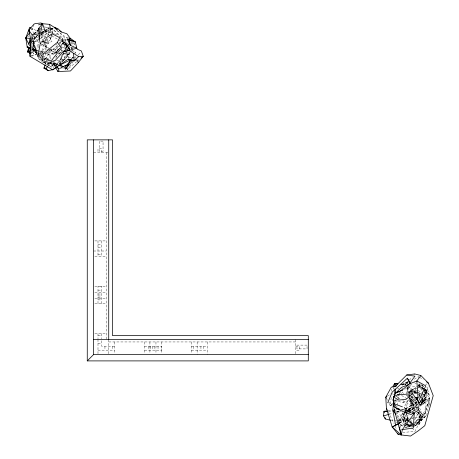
<?xml version="1.0" encoding="UTF-8"?>
<svg xmlns="http://www.w3.org/2000/svg" width="459" height="459" viewBox="0 0 459 459"><rect width="100%" height="100%" fill="white"/><g stroke="black" fill="none" stroke-linecap="round" stroke-linejoin="round"><path stroke-width="0.34" stroke-dasharray="2.29 1.72" d="M415.963 404.781L415.98 400.822L414.316 397.523L411.149 396.077M49.302 50.18L49.285 52.94L44.689 60.433L43.479 58.741M407.758 385.032L407.816 381.492L401.912 385.003L401.516 386.346M397.144 417.908L397.299 411.889L399.181 411.063M417.581 406.347L417.506 408.091L416.233 407.621M407.506 387.006L407.156 393.214L407.69 386.421M407.695 383.558L407.816 381.492M414.374 425.504L419.078 424.483L420.811 414.517M424.512 391.154L424.064 396.742L420.014 402.027L426.388 391.722L424.007 389.175M408.889 397.155L409.084 395.033M409.147 394.321L409.405 391.493L415.969 387.648L420.811 386.817L426.388 391.722L425.682 397.557L419.727 405.894L422.636 401.315L425.682 397.557L422.343 394.229M34.999 37.282L33.323 54.059L33.277 42.658L32.629 36.978L34.999 37.282L31.642 46.577M425.08 389.829L427.524 391.234L428.086 385.795M419.078 424.483L421.293 420.662L421.649 417.26L420.45 413.393M39.709 52.699L41.683 51.861L48.396 43.335L51.615 36.433L51.913 33.662M51.987 32.973L52.441 28.819L51.121 28.607M394.769 407.334L394.992 405.291M74.863 57.972L75.098 55.878M393.879 389.134L394.046 387.763M65.316 52.383L64.386 59.326L59.957 63.818L67.462 56.497L68.827 51.982M65.407 51.689L66.429 44.053L60.336 39.25M392.193 405.796L390.15 405.716L391.343 396.742M397.167 405.222L397.792 400.495M397.884 399.823L399.732 392.411M44.42 51.167L41.683 51.861L43.37 45.424L44.856 35.808L48.769 30.673L49.991 30.053M44.689 60.433L44.936 58.838L43.565 57.404M406.444 394.069L407.638 386.432M419.015 411.075L419.222 422.521L405.63 427.398L414.741 426.067L417.036 424.368L420.037 420.564L420.978 414.511M426.755 415.389L429.704 397.97L429.354 395.4L426.864 386.903M394.43 408.676L394.792 406.594M45.384 50.283L44.839 41.631L45.699 36.777L41.247 34.677M406.387 424.81L403.151 421.098L404.723 412.36M404.844 411.689L405.085 410.346L413.152 408.808L416.29 410.306M420.174 406.158L424.512 402.859L425.04 400.168L424.277 394.654L423.181 393.902M69.085 58.282L68.425 57.059L70.02 52.309M406.072 422.555L402.354 412.612L400.277 420.903L397.046 422.441M40.776 45.785L44.569 42.796L49.606 40.673L51.615 36.433L52.171 33.794M416.393 404.798L417.111 401.522M423.714 389.117L426.147 393.386L426.996 389.685M53.6 68.064L55.235 61.15M55.895 58.385L56.549 55.619M59.217 64.111L66.102 55.298L67.221 50.628M67.381 49.962L68.827 43.955L69.607 49.4L63.233 42.343L51.356 35.716M59.561 63.956L61.718 55.195M36.846 33.369L37.483 30.914L32.4 28.98L30.805 27.953M429.199 405.377L425.16 392.732L426.021 389.599L429.354 395.4L424.432 388.348M418.138 377.837L418.51 376.523L413.817 379.576M420.037 420.564L425.183 413.089L429.704 397.97L426.164 399.473L420.324 403.243M64.317 51.965L67.043 45.688L68.58 44.299M399.898 398.842L398.154 397.798L398.951 395.256M399.152 394.62L399.755 392.709M76.779 61.632L67.066 69.728L67.479 68.46M411.258 396.14L416.485 404.419L410.776 403.438L413.157 396.203M414.018 393.57L415.969 387.648L408.642 391.997L407.873 392.921M422.039 396.169L420.014 402.027L423.646 399.76L426.164 399.473L420.473 403.283M420.473 414.466L417.036 424.368L419.222 422.521M55.338 66.653L61.127 58.844L63.612 52.55M45.366 64.226L46.824 60.301L58.821 45.831M34.132 24.367L32.4 28.98L30.742 31.218M404.706 411.362L405.085 410.346L405.974 413.025M44.196 32.101L41.935 37.776L40.197 38.866M414.649 419.778L416.233 417.443L418.275 412.423L416.847 412.377M41.172 43.944L43.37 45.424L46.376 38.344M47.472 35.773L48.293 33.84L49.618 34.316M402.75 432.567L414.993 431.265L419.744 422.119L423.095 414.316M423.376 413.668L427.845 403.26L424.305 417.443L419.744 422.119M59.515 52.601L62.384 52.498L68.569 54.833L69.676 52.263M71.065 49.056L71.897 47.128L73.824 47.495M404.591 389.278L409.038 387.402L410.971 385.216L411.539 383.925M407.173 412.452L406.37 414.27L408.648 421.132M407.735 411.941L414.552 411.069L414.471 406.33L413.146 404.339L411.757 404.637L409.847 406.387L407.443 411.843L409.457 409.853L413.152 408.808L419.48 417.059L421.293 420.662M75.052 42.544L74.232 44.345L75.276 45.98M61.127 58.844L64.03 52.59M394.625 400.799L395.216 399.605M63.921 51.93L67.043 45.688L63.067 43.175L62.435 43.473L67.043 45.688M412.211 413.037L409.445 412.652L406.324 410.231L404.115 407.317L407.426 400.856L414.678 398.613M63.658 52.682L59.349 60.944L55.298 66.612M63.99 52.051L66.641 46.967L63.067 43.175L60.949 44.965M72.774 57.3L71.759 59.136L73.578 57.082M74.806 53.617L75.483 52.389L71.793 50.324M31.654 48.218L38.413 36.175M47.839 50.651L44.942 46.061L48.097 40.558L45.699 36.777M71.443 59.148L72.912 56.692M74.748 53.617L75.483 52.389M412.429 395.773L410.954 398.033L413.146 404.339L408.022 412.016M395.291 402.566L397.437 398.991M421.414 403.513L423.318 400.455L418.092 401.728M413.903 393.512L415.011 391.82L417.696 390.139M41.356 41.907L43.18 39.227M56.009 53.485L60.714 46.611M61.104 46.043L63.067 43.175M407.609 412.578L406.37 414.27L404.872 412.98M48.166 65.614L49.434 63.893M69.452 52.492L64.386 59.326L59.182 64.14M38.447 38.757L36.783 40.983L32.055 42.572M40.943 35.418L43.852 31.516M67.066 69.728L73.124 61.764M78.317 54.942L80.48 52.096M51.178 59.314L48.643 54.374L51.448 50.76L58.138 44.862M31.378 42.802L37.46 35.131M425.183 413.089L414.741 426.067L406.829 425.562M62.435 43.473L65.545 39.629L66.905 40.053M49.302 49.492L58.339 49.79L55.7 53.037L49.888 49.813M412.532 423.537L408.659 421.058L403.151 421.098L409.239 413.616M409.675 413.083L413.152 408.808L407.144 411.981M68.569 54.833L70.382 52.613M70.835 52.056L72.201 50.392M40.794 35.119L47.604 33.622L50.662 29.892M51.098 29.359L51.976 28.297L53.571 29.198L44.592 27.029M394.436 400.483L403.025 402.669L404.769 400.546M401.275 389.725L402.646 388.107M405.395 384.877L409.009 380.637M409.445 380.121L412.096 377.023M413.863 374.963L414.747 373.93M31.16 42.354L37.42 35.056M60.37 47.667L55.7 53.037L49.715 49.233M414.202 406.926L413.295 407.971L403.559 410.357M396.599 396.811L397.477 395.807M420.209 405.372L425.04 400.168L421.488 397.913L418.889 395.566M57.92 71.535L62.235 67.112L59.343 68.322M34.488 33.949L37.483 30.914M48.201 51.224L49.285 52.94L53.565 54.409L61.305 46.589M34.523 33.966L39.049 29.433M39.554 28.934L40.558 27.924L39.526 28.848M39.044 45.481L31.028 53.474L38.613 47.495M42.044 42.486L43.548 40.989L51.615 36.433M388.968 403.335L390.15 405.716L392.652 403.243M394.648 401.264L397.15 398.785M404.798 385.021L407.684 382.181L402.451 383.959M38.51 29.921L40.558 27.924M53.565 54.409L58.339 49.79M33.851 33.714L37.988 29.76M32.222 41.43L38.263 35.653M405.395 413.725L401.338 417.592L406.519 424.764M429.704 397.97L422.802 404.505L418.677 404.718M417.019 408.739L414.552 411.069L410.908 408.08L406.117 411.201M47.013 65.258L49.079 63.336M55.791 57.077L66.641 46.967M67.117 52.349L67.462 56.497L64.386 59.326L50.57 66.383L43.324 62.642L38.545 58.603L33.277 42.658L34.155 50.788L38.728 56.038M33.846 33.914L39.009 29.307M58.654 44.408L62.252 41.23L65.545 39.629M30.862 50.869L39.193 43.639M60.416 45.412L55.12 49.876L57.036 53.548M41.666 42.331L42.607 41.545L48.097 40.558M77.319 61.185L80.555 58.488M33.364 35.968L34.196 37.007L35.825 35.659M415.596 407.385L411.138 405.739L410.742 403.84L413.261 401.763L417.317 401.757M43.456 59.957L44.936 58.838L50.398 59.727M42.647 39.79L45.911 37.351M51.362 33.289L52.452 32.474L52.441 28.819L49.859 29.491M48.591 50.576L51.448 50.76L58.563 45.516M414.23 407.999L410.776 410.484L407.661 411.362M31.384 40.151L38.223 35.366M41.075 33.375L43.926 31.378L41.809 30.994L43.921 31.206M44.5 30.982L48.488 28.188L50.467 28.504M41.413 33.088L44.15 31.212M404.918 412.176L410.908 408.08L414.471 406.33L409.199 398.423M32.417 39.061L38.263 35.091M41.184 33.105L44.047 31.166M44.603 30.793L48.488 28.188L49.371 29.141M414.104 424.718L418.654 421.741L426.216 415.814L414.741 426.067L406.915 425.47M387.425 396.123L391.257 393.644M39.669 39.135L36.783 40.983L38.981 42.463M40.243 38.768L44.856 35.808M402.526 410.203L405.142 409.359L409.847 406.387L413.295 407.971L415.785 410.197M399.319 423.382L401.631 421.919L396.306 412.87M32.078 43.938L39.617 39.227M390.15 405.716L392.434 404.316M44.11 31.195L42.934 31.912L49.044 29.921M425.591 384.705L427.254 383.73M420.341 402.91L425.04 400.168L422.636 401.315L421.488 397.913M420.473 402.107L423.318 400.455M55.596 44.993L56.807 44.311M59.228 42.939L62.252 41.23L59.165 42.624M412.555 423.284L408.229 425.688L412.796 424.931M415.022 421.913L426.141 415.734M399.106 423.376L401.631 421.919L398.636 423.674L401.447 422.091L397.626 417.088M68.03 43.462L66.216 44.431L59.968 43.41M70.451 42.171L71.661 41.528M404.74 413.255L402.939 414.207L403.151 421.098M50.605 29.743L52.441 28.819L49.727 29.703M407.684 382.181L401.912 385.003L408.281 382.404M62.676 54.426L65.046 53.301M41.23 34.425L47.443 31.551L54.432 33.886M41.872 41.763L43.548 40.989L48.396 43.335M419.698 404.695L424.512 402.859L424.277 394.654L421.701 393.747M43.37 45.424L51.982 41.476L49.83 37.024M66.102 55.298L69.745 53.646M401.688 409.962L409.847 406.387M417.61 388.176L408.642 391.997L409.52 396.708M418.247 387.907L420.811 386.817L419.652 386.455L423.02 389.089M37.081 53.818L31.814 56.055L31.097 54.96M402.801 400.581L411.138 405.739L416.847 403.352M403.025 402.669L407.426 400.856L406.324 410.231L412.291 412.555M74.708 58.224L76.028 57.685M41.058 33.702L48.769 30.673L46.101 31.424M405.584 411.362L409.457 409.853L414.649 410.759M420.57 404.276L424.512 402.859L421.666 396.742L422.854 403.622M31.195 29.399L32.4 28.98L33.45 33.662M395.922 412.291L399.255 411.258M37.19 54.334L31.814 56.055L31.487 50.869M40.547 53.255L43.238 52.395M59.452 68.368L62.866 67.375M389.043 414.299L392.485 413.295M41.43 32.738L45.435 31.608M408.005 393.019L414.615 391.263L416.548 391.94M44.695 30.839L49.216 29.657M67.576 49.354L73.779 47.788M397.299 411.889L399.382 411.379M417.438 401.889L410.776 403.438L409.646 397.379M411.344 427.099L407.213 424.489L413.943 422.871M414.615 422.71L418.654 421.741L425.82 411.689L426.021 389.599L429.308 400.036L429.624 405.343M43.955 62.103L50.57 66.383L58.66 64.616L50.295 63.537M413.702 425.648L405.63 427.398L410.237 426.032L406.777 422.75M408.837 393.088L415.011 391.82L417.656 392.629M408.298 419.285L404.804 419.985L403.26 412.543M411.092 418.728L419.48 417.059L420.031 417.311L414.511 423.318L419.48 417.059L418.528 411.109M58.373 53.284L61.713 52.63M410.742 403.84L417.369 402.543M43.869 52.969L48.643 54.374L56.118 53.158M416.313 390.362L409.405 391.493L416.806 393.535M49.601 63.451L43.324 62.642L44.73 62.418M56.664 60.542L64.386 59.326L65.339 60.06M398.01 420.134L409.227 418.476M412.027 418.063L416.233 417.443M388.176 410.828L391.665 410.432M395.853 409.956L397.942 409.721M400.736 409.399L413.295 407.971L411.757 404.637L408.263 399.6L414.655 406.404M397.075 420.582L406.095 419.566L409.147 420.037M418.011 384.206L420.564 383.948M411.138 405.739L416.979 405.24M427.742 400.15L429.308 400.036M39.399 29.669L41.528 29.531M42.234 29.485L45.068 29.301M45.774 29.256L54.271 28.705M394.499 420.788L407.753 420.105M416.657 407.85L418 407.804M93.573 152.486L108.731 152.486M94.841 240.906L106.207 240.906M97.996 244.693L101.783 244.693M97.996 247.217L101.783 247.217M93.573 251.01L106.207 251.01M97.996 254.705L101.783 254.705M94.841 256.747L106.207 256.747M94.841 286.76L106.207 286.76M97.996 290.122L101.783 290.122M94.841 292.199L106.207 292.199M97.996 294.018L101.783 294.018M97.996 295.986L101.783 295.986M97.996 297.811L101.783 297.811M94.841 298.235L106.207 298.235M97.996 299.888L101.783 299.888M94.841 303.674L106.207 303.674M94.841 333.687L106.207 333.687M97.996 335.73L101.783 335.73M108.731 341.949L295.671 341.949M97.996 343.217L101.783 343.217M114.469 346.373L101.783 346.373L101.783 339.425M144.482 346.373L161.826 346.373L161.826 350.16L144.482 350.16M191.409 346.373L207.256 346.373M295.671 346.373L299.457 346.373L299.457 350.16L295.671 350.16M97.996 350.16L114.469 350.16M191.409 350.16L207.256 350.16M46.187 47.231L49.423 47.329M388.274 411.448L392.56 411.585M396.134 411.7L401.132 411.866M408.275 412.096L412.561 412.239M407.213 424.489L412.721 424.673M398.946 421.867L403.559 424.168L404.964 424.242M405.67 424.277L412.698 424.644M46.107 60.525L51.075 60.846L43.387 55.969M417.747 385.629L423.364 386.008M406.204 425.413L400.518 424.982L399.341 424.346M417.455 402.75L415.475 402.365L410.007 399.25L408.826 397.861L410.954 398.033M408.435 385.795L420.811 386.817M403.559 424.168L404.775 424.277M406.129 425.499L400.518 424.982L398.728 422.148M31.769 49.004L35.687 50.565L37.736 50.76M40.461 51.018L44.557 51.408M44.626 31.275L47.443 31.551M400.237 384.24L405.934 384.826L401.992 384.194M43.324 62.642L49.44 63.29M50.117 63.365L56.916 64.082L53.68 62.642M50.765 63.646L55.137 65.7L56.526 65.855M68.425 57.059L74.22 57.88M58.448 53.766L59.859 53.984M53.129 60.169L55.178 60.502M418.981 393.673L420.995 394.006M68.764 37.971L63.853 37.133L57.117 30.174M44.546 26.903L50.622 28.045M44.54 31.528L52.733 33.134M49.71 63.325L57.461 65.23M391.148 420.387L393.099 420.863M416.29 393.225L409.405 391.493L415.011 391.82L408.103 386.432M408.854 421.758L412.624 422.796M31.482 47.42L32.164 48.522L35.687 50.565L37.73 51.167M38.413 51.368L43.186 52.774M418.321 392.829L422.291 394.046M422.951 394.247L424.277 394.654M399.519 392.514L402.75 393.627M417.191 392.17L421.052 393.524M42.71 52.269L32.164 48.522L38.04 54.891M46.009 53.439L48.643 54.374L47.656 51.781M50.278 34.551L54.26 35.974M63.399 68.334L61.139 67.238M55.155 66.675L53.078 63.026L57.576 64.742M408.275 421.505L404.804 419.985L408.59 421.81M54.994 34.138L56.692 34.895M41.385 57.157L49.796 60.909M53.078 63.026L57.656 65.069M409.33 421.006L406.095 419.566L409.084 420.989M409.979 421.293L412.566 422.452M408.826 397.861L416.376 401.252M410.512 395.784L408.613 394.918L410.191 396.18M403.077 426.193L400.518 424.982L398.251 420.777M409.68 421.276L412.67 422.705M409.221 422.114L413.639 424.242L407.317 425.872L410.237 426.032L400.277 420.903L397.58 418.935M418.155 393.908L420.662 395.124M421.293 395.428L425.682 397.557M47.489 63.072L54.38 66.429M61.902 46.893L67.909 49.893M414.42 382.686L416.187 383.638M47.604 33.622L48.855 34.316M52.148 64.002L55.137 65.7M418.361 385.979L424.472 389.479M406.341 395.394L408.074 396.381M388.377 402.147L392.537 404.534M31.39 49.675L35.578 52.165L31.82 48.906M50.025 61.196L40.449 55.183M400.684 383.982L403.082 385.44M406.674 387.625L416.267 393.461M418.665 394.918L419.865 395.647M411.757 404.637L414.075 406.054M401.596 395.428L407.053 398.842M44.942 46.061L49.113 48.855M41.551 60.548L38.545 58.603L33.277 42.658L37.575 52.768M410.059 384.613L410.971 385.216M419.675 377.292L423.152 379.61M39.744 58.201L37.5 55.424L38.659 56.199M72.465 48.648L66.216 44.431L60.037 38.338M37.5 55.424L38.625 56.182M61.03 50.398L62.091 51.127M418.499 385.044L423.577 388.526M424.139 388.911L427.524 391.234M418.247 390.517L422.63 393.524M37.013 52.785L34.155 50.788L31.625 47.696M397.368 387.889L398.946 389.008M392.382 393.702L393.535 394.522M396.421 396.57L398.154 397.798M56.549 30.374L67.915 38.745M408.183 386.53L416.606 392.91M418.855 394.614L419.979 395.463M37.736 52.848L32.164 48.522L38.017 54.776M40.524 55.011L42.75 56.744M416.783 392.95L414.615 391.263L416.416 393.374M418.952 394.637L420.037 395.48M423.582 389.525L426.388 391.722L424.064 396.742L423.003 394.103M410.719 396.605L415.98 400.822M413.783 412.922L410.776 410.484L409.445 412.652L404.115 407.317M408.315 396.765L416.485 404.419M409.107 418.723L405.32 415.51L407.89 420.054M409.646 419.182L412.348 421.477M61.81 37.363L51.976 28.297L61.047 37.816L69.607 49.4L61.81 37.363L63.233 42.343M406.284 422.28L401.338 417.592L398.016 410.501M31.746 46.634L35.687 50.565M37.156 53.801L34.155 50.788L32.629 36.978M406.835 395.262L407.821 396.266M395.784 405.578L397.66 407.483M60.118 38.418L69.607 49.4M45.923 51.534L48.643 54.374M39.451 53.095L40.822 54.529M423.531 388.664L418.763 383.563L422.739 393.449M51.569 31.522L52.452 32.474M418.287 385.267L425.16 392.732M402.136 391.986L403.564 393.552M412.257 428.138L414.993 431.265M418.665 396.008L424.512 402.859M416.388 407.276L417.254 408.309M417.443 412.125L421.649 417.26L419.279 411.689M422.177 385.049L423.881 387.253M53.198 62.544L55.769 65.953M408.378 394.924L410.002 397.201M410.409 397.775L413.261 401.763M41.063 55.35L41.867 56.48M421.97 384.82L424.024 387.757M409.216 398.452L413.146 404.339M73.124 42.67L75.339 46.02M409.394 393.179L408.642 391.997L407.844 386.438M50.57 66.383L51.299 67.553M40.857 35.991L44.569 42.796M420.937 384.235L423.37 388.503M69.975 50.742L66.429 44.053L66.888 49.583M386.753 399.043L387.407 400.288M388.343 412.119L394.138 423.651M48.293 33.84L49.52 36.387M419.532 407.965L421.391 411.826M43.616 57.811L44.839 60.364M69.389 49.452L64.249 38.682L69.326 49.434M415.957 406.76L417.036 409.032M71.943 42.136L73.629 45.791M394.711 405.067L395.285 406.353M28.642 36.186L29.175 37.409M398.372 421.58L401.717 429.98M395.882 421.437L396.398 422.75M406.1 422.63L402.354 412.612M71.897 47.128L72.275 48.143M418.275 412.423L420.031 417.311L418.728 411.201M395.331 426.21L396.674 430.02M406.198 413.697L408.659 421.058M44.839 41.631L46.72 47.329M395.05 404.958L395.486 406.29M63.055 41.436L65.654 50.335M65.855 51.024L67.462 56.497M424.73 388.36L426.147 393.386M61.472 49.084L62.017 51.133M405.142 409.359L405.601 411.201M33.599 34.333L34.196 37.007M71.042 42.142L71.61 44.741M72.855 50.622L73.119 51.942M392.921 386.323L393.581 389.806M410.007 399.25L410.776 403.438M45.682 53.101L46.198 58.023M391.475 389.226L391.642 391.257M51.397 48.734L51.448 50.76M295.671 339.425L295.671 353.952M207.256 341.949L207.256 354.583M203.463 346.373L203.463 350.16M200.939 346.373L200.939 350.16M197.146 341.949L197.146 354.583M193.451 346.373L193.451 350.16M191.409 341.949L191.409 353.952M161.402 341.949L161.402 353.952M158.034 346.373L158.034 350.16M155.957 341.949L155.957 353.952M154.138 346.373L154.138 350.16M152.17 346.373L152.17 350.16M150.351 346.373L150.351 350.16M149.921 341.949L149.921 353.952M148.268 346.373L148.268 350.16M144.482 341.949L144.482 353.952M114.469 341.949L114.469 353.952M112.432 346.373L112.432 350.16M108.731 339.425L108.731 354.583M106.207 152.486L106.207 339.425M104.945 346.373L104.945 350.16M101.783 152.486L101.783 148.699L97.996 148.699L97.996 152.486M101.783 240.906L101.783 256.747M101.783 303.674L101.783 286.33L97.996 286.33L97.996 303.674M101.783 333.687L101.783 338.811M97.996 240.906L97.996 256.747M97.996 333.687L97.996 338.811M97.996 339.425L97.996 354.583M103.051 141.12L99.259 141.12L99.259 151.223L103.051 151.223L103.051 141.12M307.037 345.111L296.933 345.111L296.933 348.897L307.037 348.897L307.037 345.111"/><path stroke-width="0.69" d="M76.32 47.616L77.364 49.251L81.346 50.96L83.257 56.239L78.673 56.606L74.025 60.955L68.184 59.102L52.751 69.883L30.03 56.331L30.518 38.177L28.785 30.248L34.379 23.707M39.29 35.75L39.222 38.39L40.26 43.513L38.315 53.95L42.475 60.703L50.358 62.791L55.178 60.502L63.153 51.856L76.814 48.258L75.322 41.947L70.17 38.206L66.899 33.765L61.334 31.964L59.555 30.77M398.596 408.435L400.001 409.864L393.839 406.64L393.518 400.311L392.428 399.915M393.839 406.64L394.092 403.713L393.397 396.811L397.574 394.815L412.584 393.747L419.101 402.486L419.675 402.692L417.839 410.73L410.966 414.483L404.545 412.234L396.14 408.281L395.543 407.15M396.57 385.956L391.309 387.189L385.784 397.184L386.409 408.275L392.187 426.962L395.595 425.298L392.835 409.973L393.243 405.733M390.494 420.232L385.285 418.964L383.546 415.9L383.988 411.304L387.476 410.908M42.475 60.703L43.169 53.984L57.335 42.412L59.745 37.713L52.355 33.817L46.37 37.667M394.206 386.392L394.533 383.649L397.947 383.833M30.489 48.218L32.176 34.884L28.785 30.248L29.617 31.287M28.515 47.277L27.747 52.131L30.374 53.21M412.957 412.813L414.282 413.329L402.411 429.567L401.195 434.937L398.246 434.466L392.187 426.962L398.051 423.973M417.397 400.214L417.977 397.592L416.835 380.947L420.88 375.537L428.367 383.081L433.227 395.647L424.787 425.705L418.287 430.823L410.581 436.05L401.195 434.937L392.187 426.962M38.504 24.872L42.549 23.73L39.222 38.39L38.774 28.257L42.549 23.73L49.606 24.344L57.777 29.577M28.647 48.723L27.747 52.131L28.928 48.901M81.094 58.041L83.257 56.239L78.311 62.619L70.479 70.984L57.92 71.535L58.769 68.569L56.692 66.928M30.443 49.899L29.961 51.224L30.03 56.331M30.793 49.32L27.201 47.179L25.773 37.948L29.737 27.265L30.805 27.953M45.125 64.88L43.915 68.15L48.247 70.715L52.647 69.602M387.723 402.801L392.193 392.141L407.391 378.187L410.105 383.357M408.504 384.665L401.533 387.344L395.698 393.03L394.132 396.542L395.153 389.083L395.698 393.03L402.686 390.081M418.338 401.694L425.763 385.858L416.835 380.947L409.147 384.017L402.204 390.041L395.698 393.03M394.04 404.327L393.443 403.197L394.034 401.998M30.655 40.535L28.682 44.087L30.363 46.152M59.624 64.914L63.434 66.612L65.574 68.982L71.076 59.762M392.921 386.323L394.533 383.649L397.385 383.942M416.646 399.749L417.977 397.592L414.925 397.534M50.358 62.791L53.215 58.247L61.609 47.908L57.335 42.412M67.926 65.74L68.712 64.662L65.184 65.643L65.574 68.982L67.14 66.819M44.948 67.186L43.915 68.15L46.055 68.489L47.742 66.188M25.773 37.948L30.001 38.499L28.682 44.087L25.773 37.948L29.502 32.905M409.147 384.017L414.947 376.179L406.726 374.974L395.262 386.403M414.816 407.621L419.101 402.486M65.574 68.982L72.654 60.594M70.898 60.209L66.435 65.425L65.235 65.907M87.262 360.9L87.262 139.857L112.524 139.857L112.524 335.638L308.299 335.638L308.299 360.9L87.262 360.9L93.573 354.583L93.573 139.857M30.466 48.482L27.201 47.179L28.056 46.342M399.387 426.985L401.195 434.937L398.165 424.11L398.636 423.674M412.584 393.747L406.031 399.341L398.71 400.082L393.397 396.811L393.443 403.197M40.26 43.513L41.201 42.727M52.751 69.883L57.495 66.308M386.874 396.478L385.784 397.184L386.432 398.423M65.184 65.643L63.434 66.612L58.786 65.534M395.595 425.298L397.936 424.018M66.928 65.534L68.712 64.662L65.189 65.717M59.865 65.035L70.078 60.112L72.195 60.083M67.553 39.732L70.382 38.481L67.553 39.732L70.376 45.303L76.814 48.258L76.074 47.139M415.997 398.205L417.977 397.592M383.546 415.9L388.36 414.5M405.79 411.884L404.545 412.234L406.645 412.417M32.176 34.884L39.336 33.771M402.411 429.567L413.289 428.075L414.282 413.329L412.899 413.134M406.726 374.974L414.747 373.93L420.88 375.537M63.153 51.856L69.108 50.49L78.673 56.606M35.056 23.633L41.161 22.95L41.614 24.143M74.312 60.049L77.135 60.009L78.311 62.619M397.574 394.815L398.355 394.809M93.573 339.425L308.299 339.425M93.573 354.583L308.299 354.583M38.315 53.95L43.169 53.984M387.562 411.425L383.988 411.304L384.223 412.698M27.201 47.179L30.305 48.023M69.579 40.306L75.322 41.947L68.879 39.313L68.787 39.893L69.579 40.306L68.879 39.313L70.376 45.303L68.988 40.57M394.092 403.713L402.423 406.858M56.262 67.347L58.769 68.569M418.442 402.073L419.675 402.692M68.184 59.102L70.078 60.112L74.025 60.955L73.543 53.623M426.629 381.922L428.367 383.081M61.334 31.964L58.092 28.842L54.225 27.19L56.635 29.674M46.055 68.489L48.247 70.715M394.533 383.649L396.433 385.732M418.115 409.342L422.854 415.028M392.835 409.973L396.025 414.718M70.17 38.206L70.91 39.325M30.019 53.319L29.301 52.223L28.429 47.621M395.245 411.057L394.178 409.25L398.165 424.11M55.849 67.892L57.92 71.535M407.391 378.187L409.99 383.299M386.409 408.275L387.057 409.554M397.798 433.198L398.246 434.466M42.549 23.73L45.183 31.338M385.049 417.575L385.285 418.964M49.606 24.344L50.811 31.522M38.774 28.257L39.267 33.082M108.731 139.857L108.731 339.551"/></g></svg>
